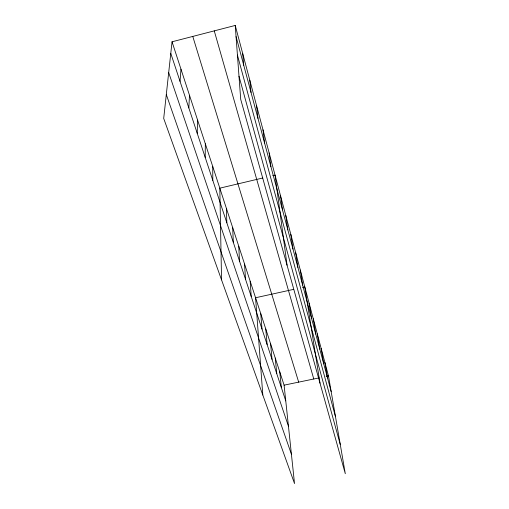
<?xml version="1.0" encoding="UTF-8"?>
<svg xmlns="http://www.w3.org/2000/svg" width="509" height="509" viewBox="0 0 509 509"><rect width="100%" height="100%" fill="white"/><g stroke="black" fill="none" stroke-linecap="round" stroke-linejoin="round"><path stroke-width="0.76" d="M205.191 157.376L205.337 143.818M197.206 133.25L197.594 120.099M188.833 107.94L189.488 95.24M180.033 81.357L180.975 69.167M172.042 41.789L163.701 118.432L294.526 483.55L284.098 385.16L172.042 41.789L235.234 25.45L328.477 375.947L345.299 473.707L240.706 99.312L235.234 25.45M262.829 177.978L219.812 188.165L221.549 279.867M272.754 175.63L275.045 175.09L287.051 265.195M293.668 289.354L255.575 297.752L262.803 395.009M302.562 287.394L304.789 286.904L320.008 383.175M284.098 385.16L319.188 377.875M326.154 376.431L328.477 375.947M166.303 94.54L291.422 454.225M168.695 72.558L288.45 426.198M170.782 53.388L285.765 400.888M192.777 36.432L298.681 382.132M214.264 30.877L313.773 379.001M239.001 76.255L340.279 444.548M237.429 55.067L335.488 416.699M236.061 36.61L331.162 391.561M324.869 362.389L327.516 377.964M321.134 348.353L323.743 363.878M317.266 333.815L319.83 349.269M313.258 318.749L315.771 334.127M309.103 303.122L311.559 318.405M300.31 270.063L302.639 285.091M295.653 252.559L297.905 267.429M290.811 234.356L292.98 249.041M285.772 215.409L287.846 229.877M280.516 195.672L282.489 209.899M269.153 152.948L270.883 166.57M262.994 129.789L264.578 143.035M256.542 105.548L257.968 118.362M279.753 371.844L281.35 387.54M249.785 80.129L251.026 92.466M275.254 358.062L276.775 373.714M270.597 343.785L272.029 359.386M242.691 53.464L243.735 65.247M265.768 328.999L267.117 344.523M260.767 313.665L262.014 329.1M250.18 281.235L251.204 296.448M244.581 264.076L245.478 279.136M238.759 246.229L239.516 261.123M232.696 227.657L233.307 242.354M226.39 208.321L226.836 222.789M212.737 166.488L212.807 180.39"/></g></svg>
